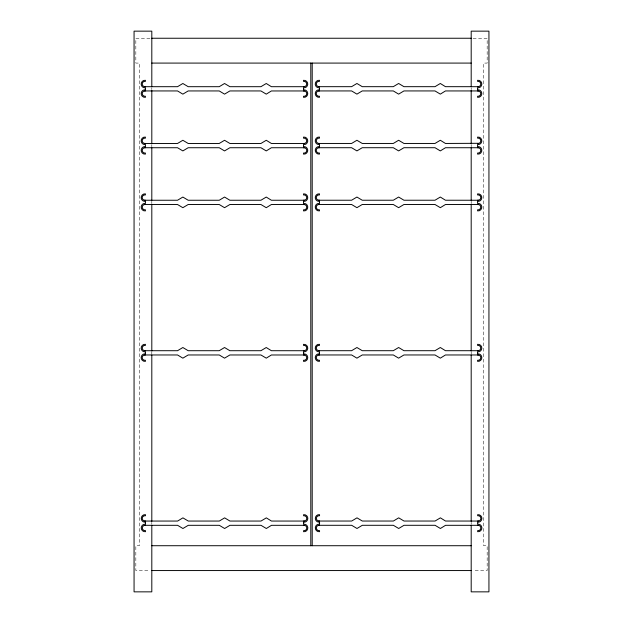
<?xml version="1.0" encoding="UTF-8"?>
<svg xmlns="http://www.w3.org/2000/svg" width="623" height="623" viewBox="0 0 623 623"><rect width="100%" height="100%" fill="white"/><g stroke="black" fill="none" stroke-linecap="round" stroke-linejoin="round"><path stroke-width="0.47" stroke-dasharray="3.12 2.34" d="M149.925 38.244L135.837 38.244L135.837 63.087L139.388 63.087L139.388 545.717L135.837 545.717L135.837 570.559L149.925 570.559M473.075 38.244L487.163 38.244L487.163 63.087L483.612 63.087L483.612 545.717L487.163 545.717L487.163 570.559L473.075 570.559M471.19 87.609L471.19 89.556M471.19 144.824L471.19 146.771M471.19 201.26L471.19 203.448M471.19 352.081L471.19 354.028M471.19 522.362L471.19 524.309M151.81 87.609L151.81 89.556M151.81 144.824L151.81 146.771M151.81 201.26L151.81 203.448M151.81 352.081L151.81 354.028M151.81 522.362L151.81 524.309"/><path stroke-width="0.93" d="M145.416 86.69L143.874 86.519A2.702 2.702 0 0 1 145.416 81.364L145.416 80.297A3.761 3.761 0 0 0 141.748 86.052L142.441 86.854A3.761 3.761 0 0 0 145.416 87.75L145.416 89.883A3.761 3.761 0 0 0 142.441 90.779L141.748 91.589A3.761 3.761 0 0 0 145.416 97.336L145.416 96.269A2.702 2.702 0 0 1 143.874 91.122L145.416 90.942M319.49 86.675L317.94 86.504A2.702 2.702 0 0 1 319.49 81.356L319.49 80.289A3.761 3.761 0 0 0 315.822 86.036L316.515 86.846A3.761 3.761 0 0 0 319.49 87.742L319.49 89.868A3.761 3.761 0 0 0 316.515 90.763L315.822 91.573A3.761 3.761 0 0 0 319.49 97.32L319.49 96.261A2.702 2.702 0 0 1 317.94 91.106L319.49 90.935M303.51 90.958L305.06 91.129A2.702 2.702 0 0 1 303.51 96.285L303.51 97.344A3.761 3.761 0 0 0 307.178 91.597L306.485 90.787A3.761 3.761 0 0 0 303.51 89.891L303.51 87.765A3.761 3.761 0 0 0 306.485 86.87L307.178 86.06A3.761 3.761 0 0 0 303.51 80.312L303.51 81.379A2.702 2.702 0 0 1 305.06 86.527L303.51 86.698M477.584 90.942L479.126 91.122A2.702 2.702 0 0 1 477.584 96.269L477.584 97.336A3.761 3.761 0 0 0 481.252 91.589L480.559 90.779A3.761 3.761 0 0 0 477.584 89.883L477.584 87.75A3.761 3.761 0 0 0 480.559 86.854L481.252 86.052A3.761 3.761 0 0 0 477.584 80.297L477.584 81.364A2.702 2.702 0 0 1 479.126 86.519L477.584 86.69M145.416 143.469L143.874 143.298A2.702 2.702 0 0 1 145.416 138.142L145.416 137.083A3.761 3.761 0 0 0 141.748 142.831L142.441 143.633A3.761 3.761 0 0 0 145.416 144.528L145.416 146.662A3.761 3.761 0 0 0 142.441 147.558L141.748 148.367A3.761 3.761 0 0 0 145.416 154.115L145.416 153.048A2.702 2.702 0 0 1 143.874 147.9L145.416 147.729M319.49 143.454L317.94 143.282A2.702 2.702 0 0 1 319.49 138.135L319.49 137.068A3.761 3.761 0 0 0 315.822 142.815L316.515 143.625A3.761 3.761 0 0 0 319.49 144.52L319.49 146.646A3.761 3.761 0 0 0 316.515 147.55L315.822 148.352A3.761 3.761 0 0 0 319.49 154.099L319.49 153.04A2.702 2.702 0 0 1 317.94 147.885L319.49 147.713M303.51 147.737L305.06 147.908A2.702 2.702 0 0 1 303.51 153.063L303.51 154.122A3.761 3.761 0 0 0 307.178 148.375L306.485 147.573A3.761 3.761 0 0 0 303.51 146.67L303.51 144.544A3.761 3.761 0 0 0 306.485 143.648L307.178 142.838A3.761 3.761 0 0 0 303.51 137.091L303.51 138.158A2.702 2.702 0 0 1 305.06 143.306L303.51 143.477M477.584 147.729L479.126 147.9A2.702 2.702 0 0 1 477.584 153.048L477.584 154.115A3.761 3.761 0 0 0 481.252 148.367L480.559 147.558A3.761 3.761 0 0 0 477.584 146.662L477.584 144.528A3.761 3.761 0 0 0 480.559 143.633L481.252 142.831A3.761 3.761 0 0 0 477.584 137.083L477.584 138.142A2.702 2.702 0 0 1 479.126 143.298L445.453 143.454L440.321 140.261L435.002 143.454L403.945 143.454L398.627 140.261L393.3 143.454L362.251 143.454L356.924 140.261L351.606 143.454L318.594 143.454M145.416 200.248L143.874 200.076A2.702 2.702 0 0 1 145.416 194.921L145.416 193.862A3.761 3.761 0 0 0 141.748 199.609L142.441 200.411A3.761 3.761 0 0 0 145.416 201.315L145.416 203.441A3.761 3.761 0 0 0 142.441 204.336L141.748 205.146A3.761 3.761 0 0 0 145.416 210.893L145.416 209.826A2.702 2.702 0 0 1 143.874 204.679L145.416 204.508M319.49 200.232L317.94 200.061A2.702 2.702 0 0 1 319.49 194.913L319.49 193.846A3.761 3.761 0 0 0 315.822 199.594L316.515 200.404A3.761 3.761 0 0 0 319.49 201.299L319.49 203.433A3.761 3.761 0 0 0 316.515 204.328L315.822 205.131A3.761 3.761 0 0 0 319.49 210.886L319.49 209.819A2.702 2.702 0 0 1 317.94 204.663L319.49 204.492M303.51 204.515L305.06 204.687A2.702 2.702 0 0 1 303.51 209.842L303.51 210.909A3.761 3.761 0 0 0 307.178 205.154L306.485 204.352A3.761 3.761 0 0 0 303.51 203.456L303.51 201.322A3.761 3.761 0 0 0 306.485 200.427L307.178 199.617A3.761 3.761 0 0 0 303.51 193.87L303.51 194.937A2.702 2.702 0 0 1 305.06 200.084L303.51 200.256M477.584 204.508L479.126 204.679A2.702 2.702 0 0 1 477.584 209.826L477.584 210.893A3.761 3.761 0 0 0 481.252 205.146L480.559 204.336A3.761 3.761 0 0 0 477.584 203.441L477.584 201.315A3.761 3.761 0 0 0 480.559 200.411L481.252 199.609A3.761 3.761 0 0 0 477.584 193.862L477.584 194.921A2.702 2.702 0 0 1 479.126 200.076L477.584 200.248M145.416 350.71L143.874 350.539A2.702 2.702 0 0 1 145.416 345.391L145.416 344.324A3.761 3.761 0 0 0 141.748 350.071L142.441 350.881A3.761 3.761 0 0 0 145.416 351.777L145.416 353.911A3.761 3.761 0 0 0 142.441 354.806L141.748 355.608A3.761 3.761 0 0 0 145.416 361.363L145.416 360.296A2.702 2.702 0 0 1 143.874 355.141L145.416 354.97M319.49 350.702L317.94 350.531A2.702 2.702 0 0 1 319.49 345.376L319.49 344.317A3.761 3.761 0 0 0 315.822 350.064L316.515 350.866A3.761 3.761 0 0 0 319.49 351.769L319.49 353.895A3.761 3.761 0 0 0 316.515 354.791L315.822 355.601A3.761 3.761 0 0 0 319.49 361.348L319.49 360.281A2.702 2.702 0 0 1 317.94 355.133L319.49 354.962M303.51 354.985L305.06 355.157A2.702 2.702 0 0 1 303.51 360.304L303.51 361.371A3.761 3.761 0 0 0 307.178 355.624L306.485 354.814A3.761 3.761 0 0 0 303.51 353.919L303.51 351.793A3.761 3.761 0 0 0 306.485 350.889L307.178 350.087A3.761 3.761 0 0 0 303.51 344.34L303.51 345.399A2.702 2.702 0 0 1 305.06 350.554L303.51 350.726M477.584 354.97L479.126 355.141A2.702 2.702 0 0 1 477.584 360.296L477.584 361.363A3.761 3.761 0 0 0 481.252 355.608L480.559 354.806A3.761 3.761 0 0 0 477.584 353.911L477.584 351.777A3.761 3.761 0 0 0 480.559 350.881L481.252 350.071A3.761 3.761 0 0 0 477.584 344.324L477.584 345.391A2.702 2.702 0 0 1 479.126 350.539L477.584 350.71M145.494 521.054L143.944 520.883A2.702 2.702 0 0 1 145.494 515.727L145.494 514.668A3.761 3.761 0 0 0 141.818 520.415L142.519 521.217A3.761 3.761 0 0 0 145.494 522.121L145.494 524.247A3.761 3.761 0 0 0 142.519 525.142L141.818 525.952A3.761 3.761 0 0 0 145.494 531.699L145.494 530.632A2.702 2.702 0 0 1 143.944 525.485L145.494 525.314M319.56 521.038L318.01 520.867A2.702 2.702 0 0 1 319.56 515.719L319.56 514.653A3.761 3.761 0 0 0 315.892 520.4L316.585 521.21A3.761 3.761 0 0 0 319.56 522.105L319.56 524.231A3.761 3.761 0 0 0 316.585 525.134L315.892 525.937A3.761 3.761 0 0 0 319.56 531.684L319.56 530.625A2.702 2.702 0 0 1 318.01 525.469L319.56 525.298M303.58 525.321L305.13 525.493A2.702 2.702 0 0 1 303.58 530.648L303.58 531.707A3.761 3.761 0 0 0 307.248 525.96L306.555 525.158A3.761 3.761 0 0 0 303.58 524.255L303.58 522.129A3.761 3.761 0 0 0 306.555 521.233L307.248 520.423A3.761 3.761 0 0 0 303.58 514.676L303.58 515.743A2.702 2.702 0 0 1 305.13 520.89L303.58 521.062M477.654 525.314L479.204 525.485A2.702 2.702 0 0 1 477.654 530.632L477.654 531.699A3.761 3.761 0 0 0 481.322 525.952L480.629 525.142A3.761 3.761 0 0 0 477.654 524.247L477.654 522.121A3.761 3.761 0 0 0 480.629 521.217L481.322 520.415A3.761 3.761 0 0 0 477.654 514.668L477.654 515.727A2.702 2.702 0 0 1 479.204 520.883L477.654 521.054M151.81 38.244L471.19 38.244M151.81 63.087L471.19 63.087M144.528 86.69L177.532 86.69L182.858 83.498L188.185 86.69L219.234 86.69L224.553 83.498L229.879 86.69L260.928 86.69L266.255 83.498L271.387 86.69L304.406 86.698M318.594 86.675L351.606 86.675L356.924 83.482L362.251 86.675L393.3 86.675L398.627 83.482L403.945 86.675L435.002 86.675L440.321 83.482L445.453 86.675L478.472 86.69M144.528 90.942L177.532 90.942L182.858 94.143L188.185 90.942L219.234 90.942L224.553 94.143L229.879 90.942L260.928 90.942L266.255 94.143L271.394 90.958L304.406 90.958M318.594 90.935L351.606 90.935L356.924 94.128L362.251 90.935L393.3 90.935L398.627 94.128L403.945 90.935L435.002 90.935L440.321 94.128L445.468 90.942L478.472 90.942M144.528 143.469L177.532 143.469L182.858 140.276L188.185 143.469L219.234 143.469L224.553 140.276L229.879 143.469L260.928 143.469L266.255 140.276L271.387 143.469L304.406 143.477M477.584 143.469L478.472 143.469M144.528 147.729L177.532 147.729L182.858 150.922L188.185 147.729L219.234 147.729L224.553 150.922L229.879 147.729L260.928 147.729L266.255 150.922L271.394 147.737L304.406 147.737M318.594 147.713L351.606 147.713L356.924 150.906L362.251 147.713L393.3 147.713L398.627 150.906L403.945 147.713L435.002 147.713L440.321 150.906L445.468 147.729L478.472 147.729M144.528 200.248L177.532 200.248L182.858 197.055L188.185 200.248L219.234 200.248L224.553 197.055L229.879 200.248L260.928 200.248L266.255 197.055L271.387 200.248L304.406 200.256M318.594 200.232L351.606 200.232L356.924 197.039L362.251 200.232L393.3 200.232L398.627 197.039L403.945 200.232L435.002 200.232L440.321 197.039L445.453 200.232L478.472 200.248M144.528 204.508L177.532 204.508L182.858 207.7L188.185 204.508L219.234 204.508L224.553 207.7L229.879 204.508L260.928 204.508L266.255 207.7L271.394 204.515L304.406 204.515M318.594 204.492L351.606 204.492L356.924 207.685L362.251 204.492L393.3 204.492L398.627 207.685L403.945 204.492L435.002 204.492L440.321 207.685L445.468 204.508L478.472 204.508M144.528 350.71L177.532 350.71L182.858 347.517L188.185 350.71L219.234 350.71L224.553 347.517L229.879 350.71L260.928 350.71L266.255 347.517L271.387 350.71L304.406 350.726M318.594 350.702L351.606 350.702L356.924 347.509L362.251 350.702L393.3 350.702L398.627 347.509L403.945 350.702L435.002 350.702L440.321 347.509L445.453 350.702L478.472 350.71M144.528 354.97L177.532 354.97L182.858 358.163L188.185 354.97L219.234 354.97L224.553 358.163L229.879 354.97L260.928 354.97L266.255 358.163L271.394 354.985L304.406 354.985M318.594 354.962L351.606 354.962L356.924 358.155L362.251 354.962L393.3 354.962L398.627 358.155L403.945 354.962L435.002 354.962L440.321 358.155L445.468 354.97L478.472 354.97M144.598 521.054L177.61 521.054L182.928 517.861L188.255 521.054L219.304 521.054L224.63 517.861L229.949 521.054L260.998 521.054L266.325 517.861L271.457 521.054L304.476 521.062M318.665 521.038L351.676 521.038L356.995 517.845L362.321 521.038L393.37 521.038L398.697 517.845L404.015 521.038L435.072 521.038L440.391 517.845L445.523 521.038L478.542 521.054M144.598 525.314L177.61 525.314L182.928 528.506L188.255 525.314L219.304 525.314L224.63 528.506L229.949 525.314L260.998 525.314L266.325 528.506L271.464 525.321L304.476 525.321M318.665 525.298L351.676 525.298L356.995 528.491L362.321 525.298L393.37 525.298L398.697 528.491L404.015 525.298L435.072 525.298L440.391 528.491L445.538 525.314L478.542 525.314M151.81 545.717L471.19 545.717M151.81 570.559L471.19 570.559M471.19 86.441L471.19 31.15L488.938 31.15L488.938 591.85L471.19 591.85L471.19 525.282M471.19 90.335L471.19 143.851M471.19 147.744L471.19 200.287M471.19 204.18L471.19 351.107M471.19 355.001L471.19 521.389M312.209 63.087L312.209 545.717M310.791 63.087L310.791 545.717M151.81 86.441L151.81 31.15L134.062 31.15L134.062 591.85L151.81 591.85L151.81 525.282M151.81 90.335L151.81 143.851M151.81 147.744L151.81 200.287M151.81 204.18L151.81 351.107M151.81 355.001L151.81 521.389"/></g></svg>
